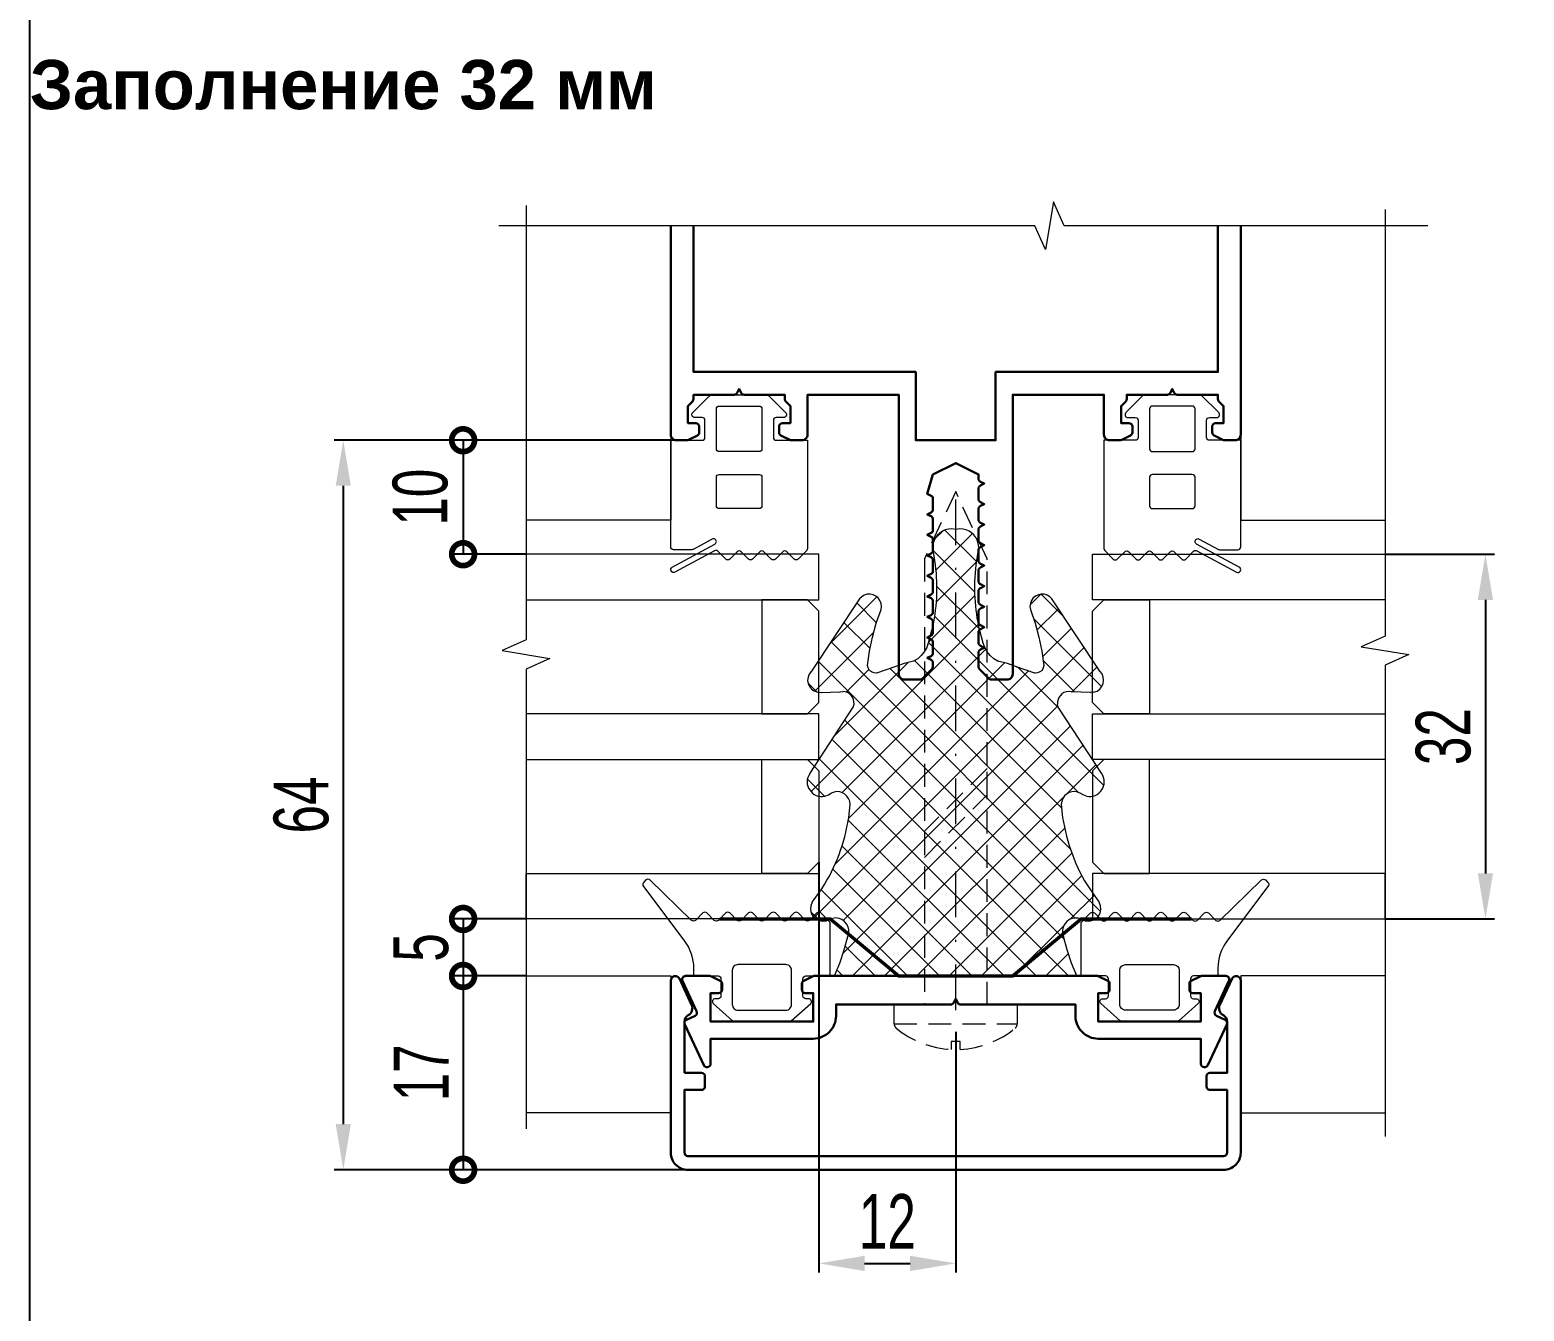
# Model space of a CAD drawing. Extents: x -37 to 8820, y -336 to 478.
# Drawn here: x 2960 to 3041.9, y 132.6 to 202.8 of the extents above; entities that cross this region are included whole.
import ezdxf

# ---------------------------------------------------------------- set-up
doc = ezdxf.new("R2010")
doc.units = 0
doc.header["$LTSCALE"] = 5
doc.linetypes.add('DASHDOT', pattern=[1, 0.5, -0.25, 0, -0.25])
doc.linetypes.add('HIDDEN', pattern=[0.375, 0.25, -0.125])
doc.layers.get('0').update_dxf_attribs({"linetype": 'CONTINUOUS', "lineweight": 30})
doc.layers.get('DEFPOINTS').update_dxf_attribs({"linetype": 'CONTINUOUS'})
for name, color, linetype, lineweight in [('1', 6, 'DASHDOT', 13), ('2', 3, 'HIDDEN', 13), ('Dimentions', 5, 'CONTINUOUS', 15), ('Glass', 5, 'CONTINUOUS', 20), ('Герлен', 7, 'CONTINUOUS', 60), ('Зигзаг', 1, 'CONTINUOUS', 15), ('Конструкции', 252, 'CONTINUOUS', 20), ('Текстовый', 7, 'CONTINUOUS', 9), ('Уплотнители', 1, 'CONTINUOUS', 20), ('Штриховка', 1, 'CONTINUOUS', 5)]:
    doc.layers.add(name, color=color, linetype=linetype, lineweight=lineweight)
doc.layers.add('Скрытые', color=14, linetype='CONTINUOUS', plot=False)
doc.styles.add('3', font='RUSS.SHX', dxfattribs={"width": 0.7, "height": 3})
doc.styles.add('Каталожный', font='arial.ttf', dxfattribs={"height": 2.5})
doc.dimstyles.new('MX1_6', dxfattribs={"dimtxt": 3, "dimasz": 2.5, "dimexe": 0.5, "dimexo": 0, "dimgap": 0.8, "dimtad": 1, "dimlfac": 1.6, "dimdsep": 46, "dimtxsty": '3', "dimcen": 0, "dimclrd": 256, "dimclre": 256, "dimclrt": 256, "dimaunit": 1, "dimadec": 0, "dimazin": 0, "dimtfac": 1, "dimtmove": 0, "dimatfit": 1, "dimfxl": 1, "dimtvp": 1, "dimtolj": 1, "dimtzin": 0, "dimarcsym": 0})

# ---------------------------------------------------------------- blocks, each defined once
blk = doc.blocks.new('*D1258')
at = {"layer": 'DEFPOINTS', "color": 0, "linetype": 'Continuous', "transparency": 16777216}
for p in [(3034.308, 174.094), (3034.308, 154.094), (3039.805, 154.094)]:
    blk.add_point(p, dxfattribs=at)
at = {"layer": 'Dimentions', "linetype": 'Continuous', "lineweight": -2, "transparency": 16777216}
for p, q in [((3034.308, 174.094), (3040.305, 174.094)), ((3039.805, 171.594), (3039.805, 156.594)), ((3034.308, 154.094), (3040.305, 154.094))]:
    blk.add_line(p, q, dxfattribs=at)
at = {"layer": 'Dimentions', "linetype": 'Continuous', "transparency": 16777216}
for points in [[(3039.389, 171.594), (3040.222, 171.594), (3039.805, 174.094)], [(3039.389, 156.594), (3040.222, 156.594), (3039.805, 154.094)]]:
    blk.add_solid(points, dxfattribs=at)
at = {"layer": 'Dimentions', "linetype": 'Continuous', "transparency": 16777216, "insert": (3037.505, 164.094), "char_height": 3, "attachment_point": 5, "rotation": 90, "style": '3'}
blk.add_mtext('\\A1;32', dxfattribs=at)
blk = doc.blocks.new('_DotSmall')
at = {"color": 0, "linetype": 'ByBlock', "const_width": 0.5}
blk.add_lwpolyline([(-0.0625, 0, 1), (0.0625, 0, 1)], format="xyb", close=True, dxfattribs=at)
blk = doc.blocks.new('*D1259')
at = {"layer": 'DEFPOINTS', "color": 0, "linetype": 'Continuous', "transparency": 16777216}
for p in [(2987.218, 154.097), (2983.753, 150.969), (2987.218, 150.969)]:
    blk.add_point(p, dxfattribs=at)
at = {"layer": 'Dimentions', "linetype": 'Continuous', "lineweight": -2, "transparency": 16777216}
for p, q in [((2987.218, 154.097), (2983.253, 154.097)), ((2983.753, 154.097), (2983.753, 150.969)), ((2987.218, 150.969), (2983.253, 150.969))]:
    blk.add_line(p, q, dxfattribs=at)
at = {"layer": 'Dimentions', "linetype": 'Continuous', "lineweight": -2, "transparency": 16777216, "xscale": 2.5, "yscale": 2.5, "zscale": 2.5}
for p, rotation in [((2983.753, 154.097), 90), ((2983.753, 150.969), 270)]:
    blk.add_blockref('_DotSmall', p, dxfattribs=dict(at, rotation=rotation))
at = {"layer": 'Dimentions', "linetype": 'Continuous', "transparency": 16777216, "insert": (2981.453, 152.533), "char_height": 3, "attachment_point": 5, "rotation": 90, "style": '3'}
blk.add_mtext('\\A1;5', dxfattribs=at)
blk = doc.blocks.new('*D1260')
at = {"layer": 'DEFPOINTS', "color": 0, "linetype": 'Continuous', "transparency": 16777216}
for p in [(2987.218, 150.969), (2983.753, 140.344), (2997.207, 140.344)]:
    blk.add_point(p, dxfattribs=at)
at = {"layer": 'Dimentions', "linetype": 'Continuous', "lineweight": -2, "transparency": 16777216}
for p, q in [((2987.218, 150.969), (2983.253, 150.969)), ((2983.753, 150.969), (2983.753, 140.344)), ((2997.207, 140.344), (2983.253, 140.344))]:
    blk.add_line(p, q, dxfattribs=at)
at = {"layer": 'Dimentions', "linetype": 'Continuous', "lineweight": -2, "transparency": 16777216, "xscale": 2.5, "yscale": 2.5, "zscale": 2.5}
for p, rotation in [((2983.753, 150.969), 90), ((2983.753, 140.344), 270)]:
    blk.add_blockref('_DotSmall', p, dxfattribs=dict(at, rotation=rotation))
at = {"layer": 'Dimentions', "linetype": 'Continuous', "transparency": 16777216, "insert": (2981.453, 145.657), "char_height": 3, "attachment_point": 5, "rotation": 90, "style": '3'}
blk.add_mtext('\\A1;17', dxfattribs=at)
blk = doc.blocks.new('*D1261')
at = {"layer": 'DEFPOINTS', "color": 0, "linetype": 'Continuous', "transparency": 16777216}
for p in [(2995.138, 180.344), (2983.753, 174.097), (2987.218, 174.097)]:
    blk.add_point(p, dxfattribs=at)
at = {"layer": 'Dimentions', "linetype": 'Continuous', "lineweight": -2, "transparency": 16777216}
for p, q in [((2995.138, 180.344), (2983.253, 180.344)), ((2983.753, 180.344), (2983.753, 174.097)), ((2987.218, 174.097), (2983.253, 174.097))]:
    blk.add_line(p, q, dxfattribs=at)
at = {"layer": 'Dimentions', "linetype": 'Continuous', "lineweight": -2, "transparency": 16777216, "xscale": 2.5, "yscale": 2.5, "zscale": 2.5}
for p, rotation in [((2983.753, 180.344), 90), ((2983.753, 174.097), 270)]:
    blk.add_blockref('_DotSmall', p, dxfattribs=dict(at, rotation=rotation))
at = {"layer": 'Dimentions', "linetype": 'Continuous', "transparency": 16777216, "insert": (2981.41, 177.22), "char_height": 3, "attachment_point": 5, "rotation": 90, "style": '3'}
blk.add_mtext('\\A1;10', dxfattribs=at)
blk = doc.blocks.new('*D1262')
at = {"layer": 'DEFPOINTS', "color": 0, "linetype": 'Continuous', "transparency": 16777216}
for p in [(2987.427, 180.347), (2977.183, 140.344), (2997.832, 140.344)]:
    blk.add_point(p, dxfattribs=at)
at = {"layer": 'Dimentions', "linetype": 'Continuous', "lineweight": -2, "transparency": 16777216}
for p, q in [((2987.427, 180.347), (2976.683, 180.347)), ((2977.183, 177.847), (2977.183, 142.844)), ((2997.832, 140.344), (2976.683, 140.344))]:
    blk.add_line(p, q, dxfattribs=at)
at = {"layer": 'Dimentions', "linetype": 'Continuous', "transparency": 16777216}
for points in [[(2976.766, 177.847), (2977.599, 177.847), (2977.183, 180.347)], [(2976.766, 142.844), (2977.599, 142.844), (2977.183, 140.344)]]:
    blk.add_solid(points, dxfattribs=at)
at = {"layer": 'Dimentions', "linetype": 'Continuous', "transparency": 16777216, "insert": (2974.883, 160.345), "char_height": 3, "attachment_point": 5, "rotation": 90, "style": '3'}
blk.add_mtext('\\A1;64', dxfattribs=at)
blk = doc.blocks.new('*D1280')
at = {"layer": 'DEFPOINTS', "color": 0, "linetype": 'Continuous', "transparency": 16777216}
for p in [(3003.263, 157.219), (3010.763, 147.908), (3010.763, 135.209)]:
    blk.add_point(p, dxfattribs=at)
at = {"layer": 'Dimentions', "linetype": 'Continuous', "lineweight": -2, "transparency": 16777216}
for p, q in [((3003.263, 157.219), (3003.263, 134.709)), ((3010.763, 147.908), (3010.763, 134.709)), ((3005.763, 135.209), (3008.263, 135.209))]:
    blk.add_line(p, q, dxfattribs=at)
at = {"layer": 'Dimentions', "linetype": 'Continuous', "transparency": 16777216}
for points in [[(3005.763, 135.626), (3005.763, 134.792), (3003.263, 135.209)], [(3008.263, 135.626), (3008.263, 134.792), (3010.763, 135.209)]]:
    blk.add_solid(points, dxfattribs=at)
at = {"layer": 'Dimentions', "linetype": 'Continuous', "transparency": 16777216, "insert": (3007.013, 137.509), "char_height": 3, "attachment_point": 5, "style": '3'}
blk.add_mtext('\\A1;12', dxfattribs=at)
blk = doc.blocks.new('1')
at = {"layer": 'Уплотнители'}
blk.add_line((0, -6.638), (0, 6.638), dxfattribs=at)
for points in [[(4.054, 7.863), (4.19, 7.754), (4.775, 7.346)], [(11.114, 7.985), (14.746, 5.618), (14.909, 5.577)], [(15.562, 7.563), (15.549, 7.373), (15.589, 6.353), (15.603, 6.19)], [(20.786, 5.156), (20.677, 5.278), (16.719, 7.904)], [(0, 6.638), (0.707, 6.353), (1.428, 6.108), (2.163, 5.917), (2.353, 5.863)], [(3.02, 7.101), (3.088, 6.938), (3.156, 6.747)], [(9.862, 7.169), (9.93, 6.979), (10.026, 6.829)], [(15.549, 7.373), (15.549, 7.359)], [(8.693, 5.863), (9.4, 5.795), (9.577, 5.809)], [(15.589, 6.353), (15.589, 6.339)], [(14.746, 5.618), (14.746, 5.605)], [(24.513, -0.231), (24.486, 0), (24.513, 0.231)], [(24.486, 0), (24.486, -0.014)], [(17.263, -2.313), (17.263, -2.326)], [(16.95, -3.333), (16.95, -3.346)], [(16.61, -4.339), (16.61, -4.353)], [(11.114, -7.985), (14.746, -5.618), (14.909, -5.577)], [(16.719, -7.904), (20.677, -5.278), (20.786, -5.156)], [(0, -6.638), (0.707, -6.353), (1.428, -6.108), (2.163, -5.917)], [(9.577, -5.809), (9.4, -5.781), (8.693, -5.863)], [(15.562, -7.563), (15.549, -7.373), (15.589, -6.353), (15.603, -6.176)], [(15.589, -6.353), (15.589, -6.366)], [(3.088, -6.938), (3.088, -6.924), (3.02, -7.101)], [(4.775, -7.346), (4.19, -7.754), (4.054, -7.863)], [(9.862, -7.169), (9.93, -6.979), (10.026, -6.829)], [(15.549, -7.373), (15.549, -7.387)]]:
    blk.add_lwpolyline(points, dxfattribs=at)
for points in [[(23.724, 1.238), (23.493, 1.265), (23.262, 1.238), (22.541, 1.129, -0.091156), (18.95, 1.32), (18.256, 1.51), (18.011, 1.592), (17.78, 1.728), (17.576, 1.891), (17.399, 2.081), (17.263, 2.313), (17.127, 2.83), (16.95, 3.333), (16.61, 4.339), (16.623, 4.489), (16.678, 4.625), (16.759, 4.734), (16.895, 4.802), (17.031, 4.829), (17.807, 4.72), (18.582, 4.557), (19.344, 4.353), (20.092, 4.095), (20.255, 4.067), (20.432, 4.095)], [(20.432, -4.095), (20.255, -4.067), (20.092, -4.095), (19.344, -4.353), (18.582, -4.557), (17.807, -4.72), (17.031, -4.829), (16.895, -4.802), (16.759, -4.734), (16.678, -4.612), (16.623, -4.489), (16.61, -4.339), (16.95, -3.333), (17.127, -2.83), (17.263, -2.313), (17.399, -2.081), (17.576, -1.891), (17.78, -1.728), (18.011, -1.592), (18.256, -1.51), (18.95, -1.32, -0.091156), (22.541, -1.129), (23.262, -1.238), (23.493, -1.265), (23.724, -1.238)]]:
    blk.add_lwpolyline(points, format="xyb", dxfattribs=at)
blk.add_arc((2.448, -6.584), 0.725, 331.99667, 113.16431, dxfattribs=at)
for points in [[(11.114, 7.985), (10.515, 8.44), (9.696, 7.86), (9.862, 7.169)], [(16.719, 7.904), (16.304, 8.307), (15.684, 8.116), (15.562, 7.563)], [(4.054, 7.863), (3.483, 8.167), (2.913, 7.721), (3.02, 7.101)], [(2.353, 5.863), (2.82, 5.791), (3.304, 6.274), (3.156, 6.747)], [(4.775, 7.346), (6.039, 6.535), (7.216, 6.114), (8.693, 5.863)], [(9.577, 5.809), (10.023, 5.934), (10.241, 6.419), (10.026, 6.829)], [(14.909, 5.577), (15.253, 5.547), (15.604, 5.837), (15.603, 6.19)], [(20.432, 4.095), (20.887, 4.194), (21.117, 4.806), (20.786, 5.156)], [(24.513, 0.231), (24.529, 0.69), (24.164, 1.159), (23.724, 1.238)], [(23.724, -1.238), (24.2, -1.106), (24.509, -0.733), (24.513, -0.231)], [(20.786, -5.156), (21.117, -4.806), (20.887, -4.194), (20.432, -4.095)], [(15.603, -6.176), (15.595, -5.83), (15.248, -5.548), (14.909, -5.577)], [(8.693, -5.863), (7.303, -6.095), (5.949, -6.556), (4.775, -7.346)], [(10.026, -6.829), (10.234, -6.412), (10.041, -5.944), (9.577, -5.809)], [(3.02, -7.101), (2.913, -7.721), (3.483, -8.167), (4.054, -7.863)], [(9.862, -7.169), (9.696, -7.86), (10.515, -8.44), (11.114, -7.985)], [(15.562, -7.563), (15.655, -8.105), (16.342, -8.292), (16.719, -7.904)]]:
    blk.add_open_spline(points, degree=3, dxfattribs=at)

msp = doc.modelspace()

# ---------------------------------------------------------------- hatches: boundary and pattern name
at = {"layer": 'Штриховка', "lineweight": 5}
h = msp.add_hatch(dxfattribs=at)
h.set_pattern_fill('NET', color=256, scale=10, angle=135, style=0)
h.set_pattern_definition([(135, (868.4892, -6953.0647), (-0.88388348, -0.88388348), []), (225, (868.4892, -6953.0647), (0.88388348, -0.88388348), [])])
edge = h.paths.add_edge_path()
edge.add_spline(control_points=[(3010.5314, 175.4823), (3010.0723, 175.4982), (3009.6032, 175.1334), (3009.5247, 174.6934)], knot_values=[0, 0, 0, 0, 1, 1, 1, 1], degree=3, periodic=0)
edge.add_line((3009.5247, 174.6934), (3009.4975, 174.4621))
edge.add_line((3009.4975, 174.4621), (3009.5247, 174.2308))
edge.add_line((3009.5247, 174.2308), (3009.6335, 173.5099))
edge.add_arc((2999.7708, 172.2322), 9.9451, 346.547552, 367.381309, ccw=False)
edge.add_line((3009.4431, 169.9186), (3009.2527, 169.2248))
edge.add_line((3009.2527, 169.2248), (3009.171, 168.9799))
edge.add_line((3009.171, 168.9799), (3009.035, 168.7487))
edge.add_line((3009.035, 168.7487), (3008.8718, 168.5446))
edge.add_line((3008.8718, 168.5446), (3008.6813, 168.3678))
edge.add_line((3008.6813, 168.3678), (3008.4501, 168.2317))
edge.add_line((3008.4501, 168.2317), (3007.9331, 168.0957))
edge.add_line((3007.9331, 168.0957), (3007.4298, 167.9189))
edge.add_line((3007.4298, 167.9189), (3006.4231, 167.5788))
edge.add_line((3006.4231, 167.5788), (3006.2735, 167.5924))
edge.add_line((3006.2735, 167.5924), (3006.1375, 167.6468))
edge.add_line((3006.1375, 167.6468), (3006.0287, 167.7284))
edge.add_line((3006.0287, 167.7284), (3005.9606, 167.8645))
edge.add_line((3005.9606, 167.8645), (3005.9334, 168.0005))
edge.add_line((3005.9334, 168.0005), (3006.0423, 168.7759))
edge.add_line((3006.0423, 168.7759), (3006.2055, 169.5513))
edge.add_line((3006.2055, 169.5513), (3006.4095, 170.3131))
edge.add_line((3006.4095, 170.3131), (3006.668, 171.0612))
edge.add_line((3006.668, 171.0612), (3006.6952, 171.2245))
edge.add_line((3006.6952, 171.2245), (3006.668, 171.4013))
edge.add_spline(control_points=[(3006.668, 171.4013), (3006.5689, 171.8561), (3005.957, 172.0856), (3005.6069, 171.755)], knot_values=[0, 0, 0, 0, 1, 1, 1, 1], degree=3, periodic=0)
edge.add_line((3005.6069, 171.755), (3005.4845, 171.6462))
edge.add_line((3005.4845, 171.6462), (3002.8591, 167.6876))
edge.add_spline(control_points=[(3002.8591, 167.6876), (3002.4553, 167.2727), (3002.6468, 166.6526), (3003.1991, 166.5313)], knot_values=[0, 0, 0, 0, 1, 1, 1, 1], degree=3, periodic=0)
edge.add_line((3003.1991, 166.5313), (3003.3896, 166.5177))
edge.add_line((3003.3896, 166.5177), (3004.4098, 166.5585))
edge.add_line((3004.4098, 166.5585), (3004.5731, 166.5721))
edge.add_spline(control_points=[(3004.5731, 166.5721), (3004.9252, 166.5735), (3005.2154, 166.2218), (3005.1852, 165.8784)], knot_values=[0, 0, 0, 0, 1, 1, 1, 1], degree=3, periodic=0)
edge.add_line((3005.1886, 165.8918), (3005.1444, 165.7151))
edge.add_line((3005.1444, 165.7151), (3002.7774, 162.083))
edge.add_spline(control_points=[(3002.7774, 162.083), (3002.3229, 161.484), (3002.9026, 160.6653), (3003.5936, 160.8315)], knot_values=[0, 0, 0, 0, 1, 1, 1, 1], degree=3, periodic=0)
edge.add_line((3003.5936, 160.8315), (3003.7841, 160.8995))
edge.add_line((3003.7841, 160.8995), (3003.9337, 160.9947))
edge.add_spline(control_points=[(3003.9337, 160.9947), (3004.3441, 161.2099), (3004.8288, 160.9922), (3004.954, 160.5458)], knot_values=[0, 0, 0, 0, 1, 1, 1, 1], degree=3, periodic=0)
edge.add_line((3004.9531, 160.5573), (3004.9676, 160.369))
edge.add_line((3004.9676, 160.369), (3004.8996, 159.6616))
edge.add_spline(control_points=[(3004.8996, 159.6616), (3004.6488, 158.1854), (3004.2273, 157.008), (3003.4168, 155.7438)], knot_values=[0, 0, 0, 0, 1, 1, 1, 1], degree=3, periodic=0)
edge.add_line((3003.4168, 155.7438), (3003.0087, 155.1589))
edge.add_line((3003.0087, 155.1589), (3002.8999, 155.0229))
edge.add_spline(control_points=[(3002.8999, 155.0229), (3002.5961, 154.4517), (3003.0418, 153.8822), (3003.6617, 153.989)], knot_values=[0, 0, 0, 0, 1, 1, 1, 1], degree=3, periodic=0)
edge.add_line((3003.6617, 153.989), (3003.8249, 154.057))
edge.add_line((3003.8249, 154.057), (3004.0154, 154.125))
edge.add_spline(control_points=[(3004.0154, 154.125), (3004.4885, 154.2731), (3004.9719, 153.7895), (3004.8996, 153.3224)], knot_values=[0, 0, 0, 0, 1, 1, 1, 1], degree=3, periodic=0)
edge.add_line((3004.9037, 153.3369), (3004.8452, 153.132))
edge.add_line((3004.8452, 153.132), (3004.6547, 152.3974))
edge.add_line((3004.6547, 152.3974), (3004.4098, 151.6764))
edge.add_line((3004.4098, 151.6764), (3004.1242, 150.969))
edge.add_line((3004.1242, 150.969), (3017.4011, 150.969))
edge.add_line((3017.4011, 150.969), (3017.1154, 151.6764))
edge.add_line((3017.1154, 151.6764), (3016.8705, 152.3974))
edge.add_line((3016.8705, 152.3974), (3016.6801, 153.132))
edge.add_arc((3017.3465, 153.4171), 0.7248, 61.996669, 203.164313, ccw=False)
edge.add_line((3017.6868, 154.057), (3017.8636, 153.989))
edge.add_spline(control_points=[(3017.8636, 153.989), (3018.4835, 153.8822), (3018.9292, 154.4517), (3018.6254, 155.0229)], knot_values=[0, 0, 0, 0, 1, 1, 1, 1], degree=3, periodic=0)
edge.add_line((3018.6254, 155.0229), (3018.5166, 155.1589))
edge.add_line((3018.5166, 155.1589), (3018.1085, 155.7438))
edge.add_spline(control_points=[(3018.1085, 155.7438), (3017.3186, 156.9183), (3016.8572, 158.2725), (3016.6257, 159.6616)], knot_values=[0, 0, 0, 0, 1, 1, 1, 1], degree=3, periodic=0)
edge.add_line((3016.6257, 159.6616), (3016.5441, 160.369))
edge.add_line((3016.5441, 160.369), (3016.5713, 160.5458))
edge.add_spline(control_points=[(3016.5713, 160.5458), (3016.7071, 161.0102), (3017.1744, 161.2033), (3017.5915, 160.9947)], knot_values=[0, 0, 0, 0, 1, 1, 1, 1], degree=3, periodic=0)
edge.add_line((3017.5778, 161.0035), (3017.7412, 160.8995))
edge.add_line((3017.7412, 160.8995), (3017.9316, 160.8315))
edge.add_spline(control_points=[(3017.9316, 160.8315), (3018.6227, 160.6653), (3019.2024, 161.484), (3018.7478, 162.083)], knot_values=[0, 0, 0, 0, 1, 1, 1, 1], degree=3, periodic=0)
edge.add_line((3018.7478, 162.083), (3016.3808, 165.7151))
edge.add_line((3016.3808, 165.7151), (3016.34, 165.8784))
edge.add_spline(control_points=[(3016.34, 165.8784), (3016.3103, 166.2175), (3016.5924, 166.564), (3016.9386, 166.5721)], knot_values=[0, 0, 0, 0, 1, 1, 1, 1], degree=3, periodic=0)
edge.add_line((3016.9196, 166.5736), (3017.1154, 166.5585))
edge.add_line((3017.1154, 166.5585), (3018.1357, 166.5177))
edge.add_line((3018.1357, 166.5177), (3018.3261, 166.5313))
edge.add_spline(control_points=[(3018.3261, 166.5313), (3018.8675, 166.6243), (3019.0546, 167.3108), (3018.6662, 167.6876)], knot_values=[0, 0, 0, 0, 1, 1, 1, 1], degree=3, periodic=0)
edge.add_line((3018.6662, 167.6876), (3016.0407, 171.6462))
edge.add_line((3016.0407, 171.6462), (3015.9183, 171.755))
edge.add_spline(control_points=[(3015.9183, 171.755), (3015.5683, 172.0856), (3014.9563, 171.8561), (3014.8572, 171.4013)], knot_values=[0, 0, 0, 0, 1, 1, 1, 1], degree=3, periodic=0)
edge.add_line((3014.8572, 171.4013), (3014.83, 171.2245))
edge.add_line((3014.83, 171.2245), (3014.8572, 171.0612))
edge.add_line((3014.8572, 171.0612), (3015.1157, 170.3131))
edge.add_line((3015.1157, 170.3131), (3015.3198, 169.5513))
edge.add_line((3015.3198, 169.5513), (3015.483, 168.7759))
edge.add_line((3015.483, 168.7759), (3015.5918, 168.0005))
edge.add_line((3015.5918, 168.0005), (3015.5646, 167.8645))
edge.add_line((3015.5646, 167.8645), (3015.4966, 167.7284))
edge.add_line((3015.4966, 167.7284), (3015.3742, 167.6468))
edge.add_line((3015.3742, 167.6468), (3015.2517, 167.5924))
edge.add_line((3015.2517, 167.5924), (3015.1021, 167.5788))
edge.add_line((3015.1021, 167.5788), (3014.0955, 167.9189))
edge.add_line((3014.0955, 167.9189), (3013.5921, 168.0957))
edge.add_line((3013.5921, 168.0957), (3013.0752, 168.2317))
edge.add_line((3013.0752, 168.2317), (3012.8439, 168.3678))
edge.add_line((3012.8439, 168.3678), (3012.6535, 168.5446))
edge.add_line((3012.6535, 168.5446), (3012.4903, 168.7487))
edge.add_line((3012.4903, 168.7487), (3012.3542, 168.9799))
edge.add_line((3012.3542, 168.9799), (3012.2726, 169.2248))
edge.add_line((3012.2726, 169.2248), (3012.0822, 169.9186))
edge.add_arc((3021.7544, 172.2322), 9.9451, 172.618691, 193.452448, ccw=False)
edge.add_line((3011.8917, 173.5099), (3012.0005, 174.2308))
edge.add_line((3012.0005, 174.2308), (3012.0277, 174.4621))
edge.add_line((3012.0277, 174.4621), (3012.0005, 174.6934))
edge.add_spline(control_points=[(3012.0005, 174.6934), (3011.8681, 175.1686), (3011.4954, 175.4778), (3010.9939, 175.4823)], knot_values=[0, 0, 0, 0, 1, 1, 1, 1], degree=3, periodic=0)
edge.add_line((3010.9939, 175.4823), (3010.7626, 175.4551))
edge.add_line((3010.7626, 175.4551), (3010.5314, 175.4823))

# ---------------------------------------------------------------- linework, layer by layer
msp.add_lwpolyline([(2995.1376, 192.1079), (2995.1376, 180.6565, 0.4142136), (2995.4501, 180.344), (2996.0309, 180.344, 0.1164338), (2996.1147, 180.3638), (2996.5965, 180.6047, 0.284079), (2996.7001, 180.7724), (2996.7001, 181.094, 0.4142136), (2996.5126, 181.2815), (2996.0751, 181.2815), (2996.0751, 182.219), (2996.3327, 182.4766, 0.1989124), (2996.3876, 182.6092), (2996.3876, 182.844), (2998.6155, 182.844, 0.284079), (2998.7832, 182.9477), (2998.8876, 183.1565), (2998.9921, 182.9477, 0.284079), (2999.1598, 182.844), (3001.3876, 182.844), (3001.3876, 182.6092, 0.1989124), (3001.4425, 182.4766), (3001.7001, 182.219), (3001.7001, 181.2815), (3001.2626, 181.2815, 0.4142136), (3001.0751, 181.094), (3001.0751, 180.7724, 0.284079), (3001.1788, 180.6047), (3001.6605, 180.3638, 0.1164338), (3001.7444, 180.344), (3002.3251, 180.344, 0.4142136), (3002.6376, 180.6565), (3002.6376, 182.844), (3007.6376, 182.844), (3007.6376, 167.5315, 0.4142136), (3007.9501, 167.219), (3008.81, 167.219, 0.1989124), (3008.9425, 167.274), (3009.4577, 167.7891, 0.1989124), (3009.5126, 167.9217), (3009.5126, 168.1344, 0.284079), (3009.409, 168.3021), (3009.2001, 168.4065), (3009.409, 168.511, 0.284079), (3009.5126, 168.6787), (3009.5126, 169.2594, 0.284079), (3009.409, 169.4271), (3009.2001, 169.5315), (3009.409, 169.636, 0.284079), (3009.5126, 169.8037), (3009.5126, 170.3844, 0.284079), (3009.409, 170.5521), (3009.2001, 170.6565), (3009.409, 170.761, 0.284079), (3009.5126, 170.9287), (3009.5126, 171.5094, 0.284079), (3009.409, 171.6771), (3009.2001, 171.7815), (3009.409, 171.886, 0.284079), (3009.5126, 172.0537), (3009.5126, 172.6344, 0.284079), (3009.409, 172.8021), (3009.2001, 172.9065), (3009.409, 173.011, 0.284079), (3009.5126, 173.1787), (3009.5126, 173.7594, 0.284079), (3009.409, 173.9271), (3009.2001, 174.0315), (3009.409, 174.136, 0.284079), (3009.5126, 174.3037), (3009.5126, 174.8844, 0.284079), (3009.409, 175.0521), (3009.2001, 175.1565), (3009.409, 175.261, 0.284079), (3009.5126, 175.4287), (3009.5126, 176.0094, 0.284079), (3009.409, 176.1771), (3009.2001, 176.2815), (3009.409, 176.386, 0.284079), (3009.5126, 176.5537), (3009.5126, 177.1344, 0.284079), (3009.409, 177.3021), (3009.2001, 177.4065), (3009.5126, 178.469), (3010.7626, 179.094), (3012.0126, 178.469), (3012.0126, 178.2412, 0.284079), (3012.1163, 178.0735), (3012.3251, 177.969), (3012.1163, 177.8646, 0.284079), (3012.0126, 177.6969), (3012.0126, 177.1162, 0.284079), (3012.1163, 176.9485), (3012.3251, 176.844), (3012.1163, 176.7396, 0.284079), (3012.0126, 176.5719), (3012.0126, 175.9912, 0.284079), (3012.1163, 175.8235), (3012.3251, 175.719), (3012.1163, 175.6146, 0.284079), (3012.0126, 175.4469), (3012.0126, 174.8662, 0.284079), (3012.1163, 174.6985), (3012.3251, 174.594), (3012.1163, 174.4896, 0.284079), (3012.0126, 174.3219), (3012.0126, 173.7412, 0.284079), (3012.1163, 173.5735), (3012.3251, 173.469), (3012.1163, 173.3646, 0.284079), (3012.0126, 173.1969), (3012.0126, 172.6162, 0.284079), (3012.1163, 172.4485), (3012.3251, 172.344), (3012.1163, 172.2396, 0.284079), (3012.0126, 172.0719), (3012.0126, 171.4912, 0.284079), (3012.1163, 171.3235), (3012.3251, 171.219), (3012.1163, 171.1146, 0.284079), (3012.0126, 170.9469), (3012.0126, 170.3662, 0.284079), (3012.1163, 170.1985), (3012.3251, 170.094), (3012.1163, 169.9896, 0.284079), (3012.0126, 169.8219), (3012.0126, 169.2412, 0.284079), (3012.1163, 169.0735), (3012.3251, 168.969), (3012.1163, 168.8646, 0.284079), (3012.0126, 168.6969), (3012.0126, 167.9217, 0.1989124), (3012.0675, 167.7891), (3012.5827, 167.274, 0.1989124), (3012.7153, 167.219), (3013.5751, 167.219, 0.4142136), (3013.8876, 167.5315), (3013.8876, 182.844), (3018.8876, 182.844), (3018.8876, 180.6565, 0.4142136), (3019.2001, 180.344), (3019.7809, 180.344, 0.1164338), (3019.8647, 180.3638), (3020.3465, 180.6047, 0.284079), (3020.4501, 180.7724), (3020.4501, 181.094, 0.4142136), (3020.2626, 181.2815), (3019.8251, 181.2815), (3019.8251, 182.219), (3020.0827, 182.4766, 0.1989124), (3020.1376, 182.6092), (3020.1376, 182.844), (3022.3655, 182.844, 0.284079), (3022.5332, 182.9477), (3022.6376, 183.1565), (3022.7421, 182.9477, 0.284079), (3022.9098, 182.844), (3025.1376, 182.844), (3025.1376, 182.6092, 0.1989124), (3025.1925, 182.4766), (3025.4501, 182.219), (3025.4501, 181.2815), (3025.0126, 181.2815, 0.4142136), (3024.8251, 181.094), (3024.8251, 180.7724, 0.284079), (3024.9288, 180.6047), (3025.4105, 180.3638, 0.1164338), (3025.4944, 180.344), (3026.0751, 180.344, 0.4142136), (3026.3876, 180.6565), (3026.3876, 192.1079)], format="xyb")
msp.add_lwpolyline([(2996.3876, 192.1079), (2996.3876, 184.094), (3008.5751, 184.094), (3008.5751, 180.344), (3012.9501, 180.344), (3012.9501, 184.094), (3025.1376, 184.094), (3025.1376, 192.1079)])
for points in [[(2995.8876, 145.6565), (2995.8876, 148.4823, -0.2797393), (2996.0896, 148.815, 0.4015594), (2996.2841, 149.388), (2995.6142, 150.8247, 0.8025849), (2995.1376, 150.719), (2995.1376, 141.2815, 0.4142136), (2996.0751, 140.344), (3025.4501, 140.344, 0.4142136), (3026.3876, 141.2815), (3026.3876, 150.719, 0.8025849), (3025.9111, 150.8247), (3025.2411, 149.388, 0.4015594), (3025.4357, 148.815, -0.2797393), (3025.6376, 148.4823), (3025.6376, 145.6565), (3024.7001, 145.6565, 0.4142136), (3024.5126, 145.469), (3024.5126, 144.9065, 0.4142136), (3024.7001, 144.719), (3025.6376, 144.719), (3025.6376, 141.2815, -0.4142136), (3025.4501, 141.094), (2996.0751, 141.094, -0.4142136), (2995.8876, 141.2815), (2995.8876, 144.719), (2996.8251, 144.719, 0.4142136), (2997.0126, 144.9065), (2997.0126, 145.469, 0.4142136), (2996.8251, 145.6565)], [(3002.9944, 150.969, 0.1164338), (3002.9105, 150.9493), (3002.4288, 150.7084, 0.284079), (3002.3251, 150.5407), (3002.3251, 150.219, 0.4142136), (3002.5126, 150.0315), (3002.9501, 150.0315), (3002.9501, 148.469), (2997.3251, 148.469), (2997.3251, 150.0315), (2997.7626, 150.0315, 0.4142136), (2997.9501, 150.219), (2997.9501, 150.5407, 0.284079), (2997.8465, 150.7084), (2997.3647, 150.9493, 0.1164338), (2997.2809, 150.969), (2995.9501, 150.969, 0.5486188), (2995.7802, 150.7023), (2996.5584, 149.0335, -0.4142136), (2996.4677, 148.7843), (2995.9959, 148.5643, 0.4142136), (2995.9052, 148.3151), (2996.9487, 146.0773, 0.2914734), (2997.1186, 145.969), (2997.1376, 145.969, 0.4142136), (2997.3251, 146.1565), (2997.3251, 147.5315), (3002.9501, 147.5315, 0.4142136), (3004.2001, 148.7815), (3004.2001, 149.4065), (3010.4905, 149.4065, 0.284079), (3010.6582, 149.5102), (3010.7626, 149.719), (3010.8671, 149.5102, 0.284079), (3011.0348, 149.4065), (3017.3251, 149.4065), (3017.3251, 148.7815, 0.4142136), (3018.5751, 147.5315), (3024.2001, 147.5315), (3024.2001, 146.1565, 0.4142136), (3024.3876, 145.969), (3024.4066, 145.969, 0.2914734), (3024.5766, 146.0773), (3025.6201, 148.3151, 0.4142136), (3025.5294, 148.5643), (3025.0576, 148.7843, -0.4142136), (3024.9669, 149.0335), (3025.7451, 150.7023, 0.5486188), (3025.5751, 150.969), (3024.2444, 150.969, 0.1164338), (3024.1605, 150.9493), (3023.6788, 150.7084, 0.284079), (3023.5751, 150.5407), (3023.5751, 150.219, 0.4142136), (3023.7626, 150.0315), (3024.2001, 150.0315), (3024.2001, 148.469), (3018.5751, 148.469), (3018.5751, 150.0315), (3019.0126, 150.0315, 0.4142136), (3019.2001, 150.219), (3019.2001, 150.5407, 0.284079), (3019.0965, 150.7084), (3018.6147, 150.9493, 0.1164338), (3018.5309, 150.969)]]:
    msp.add_lwpolyline(points, format="xyb", close=True)
at = {"layer": '1'}
msp.add_line((3010.7626, 149.094), (3010.7626, 177.219), dxfattribs=at)
at = {"layer": '2'}
msp.add_line((3007.3876, 148.3505), (3014.1376, 148.3505), dxfattribs=at)
for points in [[(3012.4814, 149.4065), (3012.4814, 173.8457), (3010.7626, 177.5315), (3009.0439, 173.8457), (3009.0439, 149.4065)], [(3009.0439, 157.4725), (3012.4814, 160.91), (3012.4814, 162.3423), (3009.0439, 158.9048)]]:
    msp.add_lwpolyline(points, close=True, dxfattribs=at)
msp.add_lwpolyline([(3010.517, 146.9437, -0.1618489), (3007.5013, 148.1094, -0.2238875), (3007.3876, 148.3505), (3007.3876, 149.4065), (3014.1376, 149.4065), (3014.1376, 148.3505, -0.2238875), (3014.024, 148.1094, -0.1618489), (3011.0083, 146.9437), (3011.0083, 147.3814), (3010.517, 147.3814)], format="xyb", close=True, dxfattribs=at)
at = {"layer": 'Glass'}
for points in [[(2987.2175, 171.5969), (3003.2626, 171.594), (3003.2626, 174.094), (2987.2175, 174.0969)], [(3034.3077, 171.594), (3018.2626, 171.594), (3018.2626, 174.094), (3034.3077, 174.094)], [(3003.2626, 165.969), (3003.2626, 170.969), (3002.6376, 171.594), (3000.1376, 171.594), (3000.1376, 165.344), (3002.6376, 165.344)], [(3018.2626, 165.969), (3018.2626, 170.969), (3018.8876, 171.594), (3021.3876, 171.594), (3021.3876, 165.344), (3018.8876, 165.344)], [(2987.2175, 162.8469), (3003.2626, 162.844), (3003.2626, 165.344), (2987.2175, 165.3469)], [(3034.3077, 162.844), (3018.2626, 162.844), (3018.2626, 165.344), (3034.3077, 165.344)], [(3003.2626, 162.219), (3003.2626, 157.219), (3002.6376, 156.594), (3000.1376, 156.594), (3000.1376, 162.844), (3002.6376, 162.844)], [(3018.2626, 162.219), (3018.2626, 157.219), (3018.8876, 156.594), (3021.3876, 156.594), (3021.3876, 162.844), (3018.8876, 162.844)], [(2987.2175, 156.5969), (3003.2626, 156.594), (3003.2626, 154.094), (2987.2175, 154.0969)], [(3034.3077, 156.594), (3018.2626, 156.594), (3018.2626, 154.094), (3034.3077, 154.094)]]:
    msp.add_lwpolyline(points, close=True, dxfattribs=at)
at = {"layer": 'Герлен', "ltscale": 2, "const_width": 0.1875}
msp.add_lwpolyline([(2997.8251, 154.094), (3003.8876, 154.094), (3007.6376, 150.969), (3013.8876, 150.969), (3017.6376, 154.094), (3023.7001, 154.094)], dxfattribs=at)
at = {"layer": 'Зигзаг'}
for points in [[(3036.6464, 192.1079), (3016.7053, 192.1079), (3016.1244, 193.4258), (3015.6888, 190.8131), (3015.1063, 192.1079), (2985.7069, 192.1079)], [(2987.2175, 193.2133), (2987.2175, 169.3992), (2985.8996, 168.8183), (2988.5123, 168.3827), (2987.2175, 167.8002), (2987.2175, 142.5798)], [(3034.3077, 193.0063), (3034.3077, 169.6062), (3032.9898, 169.0254), (3035.6025, 168.5898), (3034.3077, 168.0073), (3034.3077, 142.1656)]]:
    msp.add_lwpolyline(points, dxfattribs=at)
at = {"layer": 'Конструкции'}
for points in [[(2995.1376, 192.1079), (2995.1376, 175.969), (2987.2175, 175.969)], [(3026.3876, 192.1079), (3026.3876, 175.969), (3034.3077, 175.969)], [(2987.2175, 150.969), (2995.1376, 150.969), (2995.1376, 143.469), (2987.2175, 143.469)], [(3034.3077, 150.969), (3026.3876, 150.969), (3026.3876, 143.469), (3034.3077, 143.469)]]:
    msp.add_lwpolyline(points, dxfattribs=at)
at = {"layer": 'Скрытые', "linetype": 'Continuous'}
msp.add_lwpolyline([(2960, 10), (2960, 287), (3125, 287), (3125, 10)], close=True, dxfattribs=at)
at = {"layer": 'Уплотнители'}
for points in [[(2997.4069, 174.9299), (2996.3618, 174.363, -0.1249127), (2996.2873, 174.344), (2995.2939, 174.344, -0.4142136), (2995.1376, 174.5003), (2995.1376, 180.344), (2996.8564, 180.344, 0.4142136), (2997.0126, 180.5003), (2997.0126, 181.4378, 0.4142136), (2996.8564, 181.594), (2996.4501, 181.594, -0.6685867), (2996.3398, 181.8609), (2997.2794, 182.7984, -0.1986192), (2997.3897, 182.844), (3000.3855, 182.844, -0.1986192), (3000.4959, 182.7984), (3001.4355, 181.8609, -0.6685867), (3001.3251, 181.594), (3000.9189, 181.594, 0.4142136), (3000.7626, 181.4378), (3000.7626, 180.5003, 0.4142136), (3000.9189, 180.344), (3002.6376, 180.344), (3002.6376, 174.4088, -0.1989124), (3002.5919, 174.2983), (3002.1231, 173.8295, -0.4142136), (3001.9021, 173.8295), (3001.4981, 174.2336, 0.4142136), (3001.2771, 174.2336), (3000.8731, 173.8295, -0.4142136), (3000.6521, 173.8295), (3000.2481, 174.2336, 0.4142136), (3000.0271, 174.2336), (2999.6231, 173.8295, -0.4142136), (2999.4021, 173.8295), (2998.9981, 174.2336, 0.4142136), (2998.7771, 174.2336), (2998.3731, 173.8295, -0.4142136), (2998.1521, 173.8295), (2997.7201, 174.2616, 0.3320761), (2997.5351, 174.2884), (2995.3684, 173.113, -1), (2995.2194, 173.3876), (2997.5559, 174.6552, 1)], [(3024.1184, 174.9299), (3025.1634, 174.363, 0.1249127), (3025.2379, 174.344), (3026.2314, 174.344, 0.4142136), (3026.3876, 174.5003), (3026.3876, 180.344), (3024.6689, 180.344, -0.4142136), (3024.5126, 180.5003), (3024.5126, 181.4378, -0.4142136), (3024.6689, 181.594), (3025.0751, 181.594, 0.6685867), (3025.1855, 181.8609), (3024.2459, 182.7984, 0.1986192), (3024.1355, 182.844), (3021.1397, 182.844, 0.1986192), (3021.0294, 182.7984), (3020.0898, 181.8609, 0.6685867), (3020.2001, 181.594), (3020.6064, 181.594, -0.4142136), (3020.7626, 181.4378), (3020.7626, 180.5003, -0.4142136), (3020.6064, 180.344), (3018.8876, 180.344), (3018.8876, 174.4088, 0.1989124), (3018.9334, 174.2983), (3019.4021, 173.8295, 0.4142136), (3019.6231, 173.8295), (3020.0271, 174.2336, -0.4142136), (3020.2481, 174.2336), (3020.6521, 173.8295, 0.4142136), (3020.8731, 173.8295), (3021.2771, 174.2336, -0.4142136), (3021.4981, 174.2336), (3021.9021, 173.8295, 0.4142136), (3022.1231, 173.8295), (3022.5271, 174.2336, -0.4142136), (3022.7481, 174.2336), (3023.1521, 173.8295, 0.4142136), (3023.3731, 173.8295), (3023.8052, 174.2616, -0.3320761), (3023.9901, 174.2884), (3026.1569, 173.113, 1), (3026.3059, 173.3876), (3023.9694, 174.6552, -1)], [(2997.7939, 182.219), (2999.9814, 182.219, -0.4142136), (3000.1376, 182.0628), (3000.1376, 179.8753, -0.4142136), (2999.9814, 179.719), (2997.7939, 179.719, -0.4142136), (2997.6376, 179.8753), (2997.6376, 182.0628, -0.4142136)], [(3023.7314, 182.219), (3021.5439, 182.219, 0.4142136), (3021.3876, 182.0628), (3021.3876, 179.8753, 0.4142136), (3021.5439, 179.719), (3023.7314, 179.719, 0.4142136), (3023.8876, 179.8753), (3023.8876, 182.0628, 0.4142136)], [(2997.7939, 178.469), (2999.9814, 178.469, -0.4142136), (3000.1376, 178.3128), (3000.1376, 176.7503, -0.4142136), (2999.9814, 176.594), (2997.7939, 176.594, -0.4142136), (2997.6376, 176.7503), (2997.6376, 178.3128, -0.4142136)], [(3023.7314, 178.469), (3021.5439, 178.469, 0.4142136), (3021.3876, 178.3128), (3021.3876, 176.7503, 0.4142136), (3021.5439, 176.594), (3023.7314, 176.594, 0.4142136), (3023.8876, 176.7503), (3023.8876, 178.3128, 0.4142136)], [(3002.5439, 149.719, -0.4142136), (3002.3876, 149.8753), (3002.3876, 150.8128, -0.4142136), (3002.5439, 150.969), (3003.8876, 150.969), (3003.8876, 153.857, 0.1989124), (3003.851, 153.9454), (3003.3731, 154.4233, 0.4142136), (3003.1521, 154.4233), (3002.7481, 154.0193, -0.4142136), (3002.5271, 154.0193), (3002.1231, 154.4233, 0.4142136), (3001.9021, 154.4233), (3001.4981, 154.0193, -0.4142136), (3001.2771, 154.0193), (3000.8731, 154.4233, 0.4142136), (3000.6521, 154.4233), (3000.2481, 154.0193, -0.4142136), (3000.0271, 154.0193), (2999.6231, 154.4233, 0.4142136), (2999.4021, 154.4233), (2998.9981, 154.0193, -0.4142136), (2998.7771, 154.0193), (2998.3731, 154.4233, 0.4142136), (2998.1521, 154.4233), (2997.7481, 154.0193, -0.4142136), (2997.5271, 154.0193), (2997.1231, 154.4233, 0.4142136), (2996.9021, 154.4233), (2996.4981, 154.0193, -0.4142136), (2996.2771, 154.0193), (2993.9981, 156.2336, 0.4142136), (2993.7771, 156.2336), (2993.6458, 156.1022, 0.2925382), (2993.6097, 155.9377), (2995.8905, 152.8845, -0.1617878), (2996.3876, 151.3884), (2996.3876, 150.969), (2997.7314, 150.969, -0.4142136), (2997.8876, 150.8128), (2997.8876, 149.8753, -0.4142136), (2997.7314, 149.719), (2997.5751, 149.719, 0.6685867), (2997.4648, 149.4522), (2998.5294, 148.5147, 0.1986192), (2998.6397, 148.469), (3001.6355, 148.469, 0.1986192), (3001.7459, 148.5147), (3002.8105, 149.4522, 0.6685867), (3002.7001, 149.719)], [(3018.9814, 149.719, 0.4142136), (3019.1376, 149.8753), (3019.1376, 150.8128, 0.4142136), (3018.9814, 150.969), (3017.6376, 150.969), (3017.6376, 153.857, -0.1989124), (3017.6742, 153.9454), (3018.1521, 154.4233, -0.4142136), (3018.3731, 154.4233), (3018.7771, 154.0193, 0.4142136), (3018.9981, 154.0193), (3019.4021, 154.4233, -0.4142136), (3019.6231, 154.4233), (3020.0271, 154.0193, 0.4142136), (3020.2481, 154.0193), (3020.6521, 154.4233, -0.4142136), (3020.8731, 154.4233), (3021.2771, 154.0193, 0.4142136), (3021.4981, 154.0193), (3021.9021, 154.4233, -0.4142136), (3022.1231, 154.4233), (3022.5271, 154.0193, 0.4142136), (3022.7481, 154.0193), (3023.1521, 154.4233, -0.4142136), (3023.3731, 154.4233), (3023.7771, 154.0193, 0.4142136), (3023.9981, 154.0193), (3024.4021, 154.4233, -0.4142136), (3024.6231, 154.4233), (3025.0271, 154.0193, 0.4142136), (3025.2481, 154.0193), (3027.5271, 156.2336, -0.4142136), (3027.7481, 156.2336), (3027.8794, 156.1022, -0.2925382), (3027.9156, 155.9377), (3025.6348, 152.8845, 0.1617878), (3025.1376, 151.3884), (3025.1376, 150.969), (3023.7939, 150.969, 0.4142136), (3023.6376, 150.8128), (3023.6376, 149.8753, 0.4142136), (3023.7939, 149.719), (3023.9501, 149.719, -0.6685867), (3024.0605, 149.4522), (3022.9959, 148.5147, -0.1986192), (3022.8855, 148.469), (3019.8897, 148.469, -0.1986192), (3019.7794, 148.5147), (3018.7148, 149.4522, -0.6685867), (3018.8251, 149.719)], [(2998.8251, 149.094), (3001.4501, 149.094, 0.4142136), (3001.7626, 149.4065), (3001.7626, 151.2815, 0.4142136), (3001.4501, 151.594), (2998.8251, 151.594, 0.4142136), (2998.5126, 151.2815), (2998.5126, 149.4065, 0.4142136)], [(3022.7001, 149.094), (3020.0751, 149.094, -0.4142136), (3019.7626, 149.4065), (3019.7626, 151.2815, -0.4142136), (3020.0751, 151.594), (3022.7001, 151.594, -0.4142136), (3023.0126, 151.2815), (3023.0126, 149.4065, -0.4142136)]]:
    msp.add_lwpolyline(points, format="xyb", close=True, dxfattribs=at)

# ---------------------------------------------------------------- block references
at = {"layer": 'Dimentions', "rotation": 90}
msp.add_blockref('1', (3010.7626, 150.969), dxfattribs=at)

# ---------------------------------------------------------------- texts
at = {"layer": 'Текстовый', "linetype": 'Continuous', "insert": (2960, 201.197), "char_height": 2.7, "width": 42.664921, "attachment_point": 1, "style": 'Каталожный'}
msp.add_mtext('\\pxql;{\\fArial|b1|i0|c204|p34;Заполнение 32 мм}', dxfattribs=at)

# ---------------------------------------------------------------- dimensions: what is measured, and where the dimension line sits
at = {"layer": 'Dimentions', "linetype": 'Continuous'}
for base, p1, p2, picture, middle in [((2983.7528, 174.0969), (2995.1376, 180.344), (2987.2175, 174.0969), '*D1261', (2981.4099, 177.2205)), ((2983.7528, 150.969), (2987.2175, 154.0969), (2987.2175, 150.969), '*D1259', (2981.4528, 152.533)), ((2983.7528, 140.344), (2987.2175, 150.969), (2997.2073, 140.344), '*D1260', (2981.4528, 145.6565))]:
    dim = msp.add_linear_dim(base=base, p1=p1, p2=p2, angle=90, dimstyle='MX1_6', override={"dimdec": 0, "dimblk1": 'DotSmall', "dimblk2": 'DotSmall', "dimsah": 1}, dxfattribs=at)
    dim.commit()
    dim.dimension.update_dxf_attribs({"geometry": picture, "text_midpoint": middle})
for base, p1, p2, picture, middle in [((2977.1828, 140.344), (2987.4266, 180.3469), (2997.8323, 140.344), '*D1262', (2974.8828, 160.3455)), ((3039.8055, 154.094), (3034.3077, 174.094), (3034.3077, 154.094), '*D1258', (3037.5055, 164.094))]:
    dim = msp.add_linear_dim(base=base, p1=p1, p2=p2, angle=90, dimstyle='MX1_6', dxfattribs=at)
    dim.commit()
    dim.dimension.update_dxf_attribs({"geometry": picture, "text_midpoint": middle})
dim = msp.add_linear_dim(base=(3010.7626, 135.209), p1=(3003.2626, 157.219), p2=(3010.7626, 147.9079), dimstyle='MX1_6', dxfattribs=at)
dim.commit()
dim.dimension.update_dxf_attribs({"geometry": '*D1280', "text_midpoint": (3007.0126, 137.509)})

doc.saveas('drawing.dxf')
